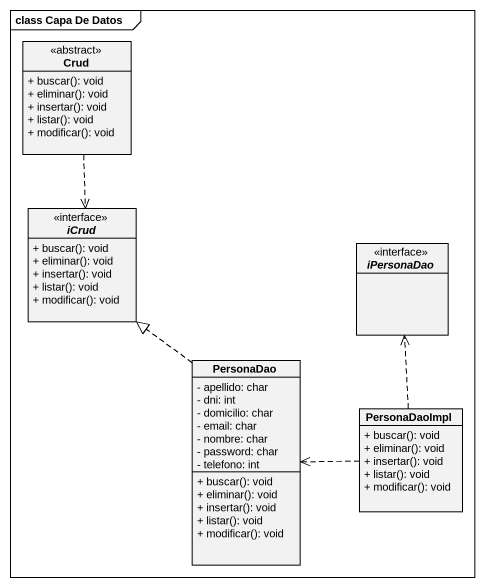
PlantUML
@startuml
mainframe class Capa De Datos
hide circle
hide empty members
skinparam classAttributeIconSize 0
class Crud <<abstract>> {
  + buscar(): void
  + eliminar(): void
  + insertar(): void
  + listar(): void
  + modificar(): void
}
interface iCrud {
  + buscar(): void
  + eliminar(): void
  + insertar(): void
  + listar(): void
  + modificar(): void
}
interface iPersonaDao
class PersonaDao {
  - apellido: char
  - dni: int
  - domicilio: char
  - email: char
  - nombre: char
  - password: char
  - telefono: int
  + buscar(): void
  + eliminar(): void
  + insertar(): void
  + listar(): void
  + modificar(): void
}
class PersonaDaoImpl {
  + buscar(): void
  + eliminar(): void
  + insertar(): void
  + listar(): void
  + modificar(): void
}
Crud ..> iCrud
PersonaDao .up.|> iCrud
PersonaDaoImpl .up.> iPersonaDao
PersonaDaoImpl .left.> PersonaDao
@enduml
